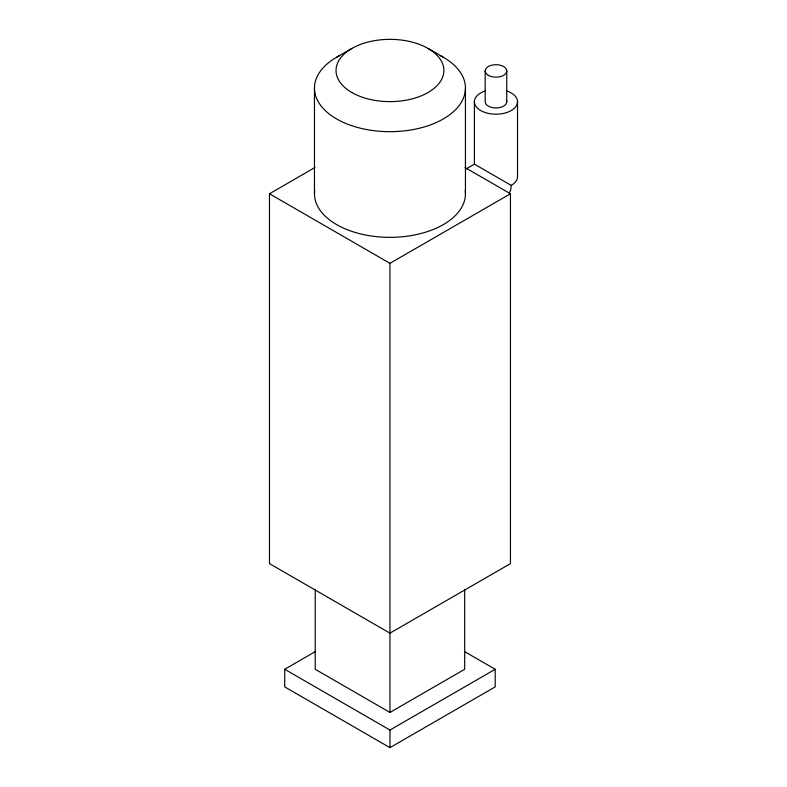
<?xml version="1.0" encoding="UTF-8"?>
<svg xmlns="http://www.w3.org/2000/svg" width="787" height="787" viewBox="0 0 787 787"><rect width="100%" height="100%" fill="white"/><g stroke="black" fill="none" stroke-linecap="round" stroke-linejoin="round"><path stroke-width="1.18" d="M336.58 57.274L351.828 48.469M464.999 167.523L510.448 193.769L510.448 563.61L389.958 633.171L269.469 563.61L269.469 193.769L314.918 167.523M465.914 169.038L474.394 164.139L511.216 185.398A21.574 12.454 60 0 1 509.169 193.022M269.469 193.769L389.958 263.33L510.448 193.769M464.369 651.479L495.2 669.275L495.2 686.894L389.958 747.65L284.717 686.894L284.717 669.275L315.548 651.479M315.223 589.414L315.223 669.275L389.958 712.432L464.694 669.275L464.694 589.414M284.717 669.275L389.958 730.041L495.2 669.275M428.089 48.469L443.347 57.274M517.531 101.749L517.531 176.593A21.574 12.454 0 0 1 511.216 185.398M506.749 70.928L506.749 101.749M485.176 70.928L485.176 101.749A10.782 6.227 0 0 0 497.374 107.917A10.782 6.227 0 0 0 506.375 100.136M474.394 101.749L474.394 164.139M465.451 88.095L465.451 193.769M389.958 263.33L389.958 712.432M389.958 730.041L389.958 747.65M314.466 88.095L314.466 193.769M506.749 90.958A21.574 12.454 0 0 1 512.485 109.747A21.574 12.454 0 0 1 479.44 109.747A21.574 12.454 0 0 1 485.176 90.958M440.277 55.602A75.493 43.59 0 0 1 444.33 118.335A75.493 43.59 0 0 1 335.596 118.335A75.493 43.59 0 0 1 339.64 55.602M465.225 190.356A75.493 43.59 0 0 1 389.958 237.349A75.493 43.59 0 0 1 314.702 190.356M488.333 75.326A10.782 6.227 0 0 0 506.375 72.532A10.782 6.227 0 0 0 493.174 64.908A10.782 6.227 0 0 0 488.333 75.326M351.828 92.502A53.919 31.136 0 0 0 442.048 78.543A53.919 31.136 0 0 0 375.999 40.412A53.919 31.136 0 0 0 351.828 92.502"/></g></svg>
